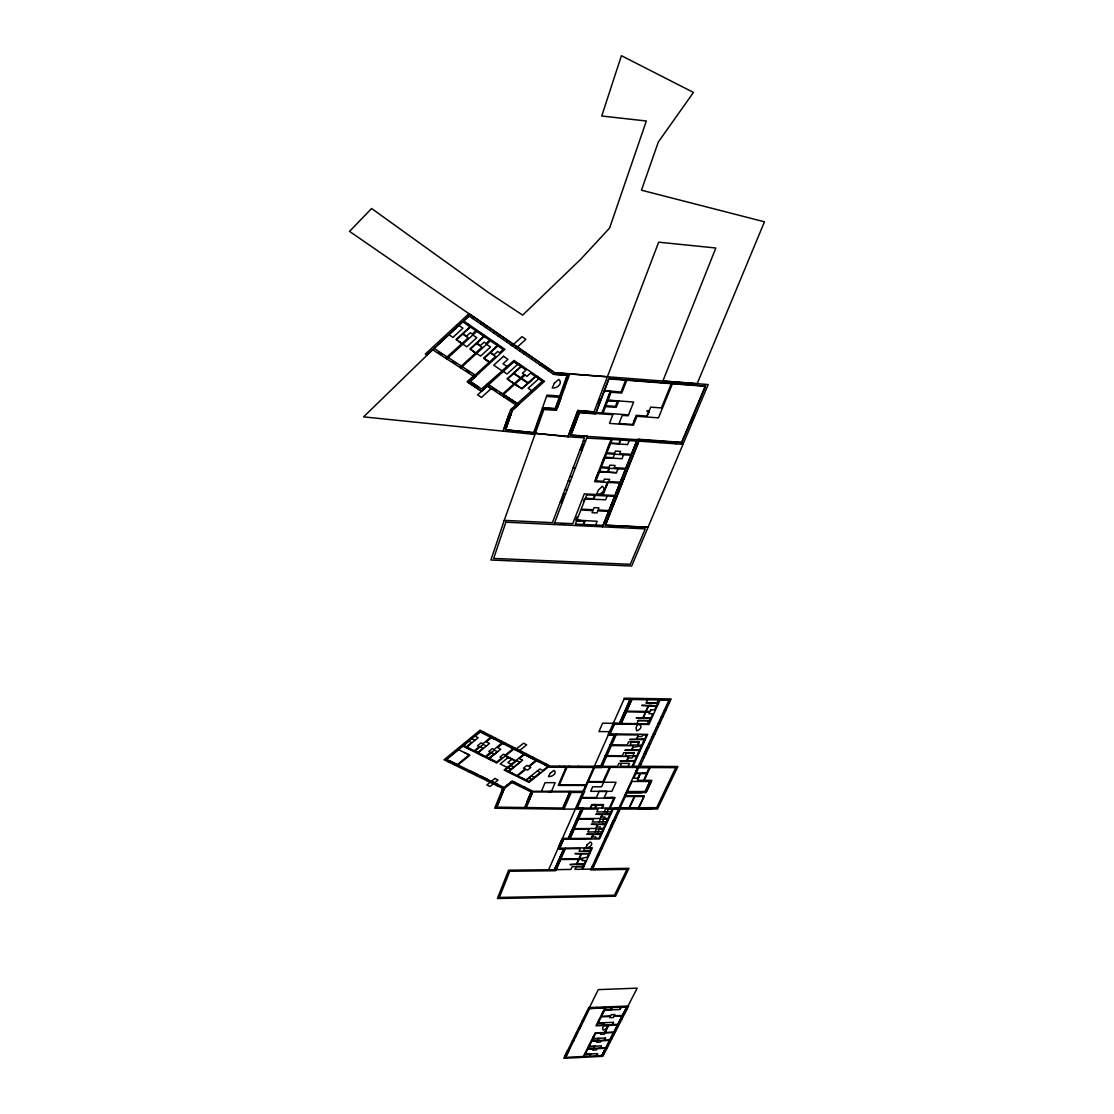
<?xml version="1.0" encoding="UTF-8"?>
<svg xmlns="http://www.w3.org/2000/svg" width="1114" height="1114" viewBox="0 0 1114 1114"><rect width="100%" height="100%" fill="white"/><g stroke="black" fill="none" stroke-linecap="round" stroke-linejoin="round"><path stroke-width="1.5" d="M504.238 520.363L490.912 560.008L631.694 566.037L708.198 384.539L554.507 372.675L349.531 231.392L371.603 208.499L489.492 293.288L522.703 315.109L580.923 259.075L609.609 228.022L646.343 120.994L601.727 116.009L621.417 55.7L693.465 92.434L658.332 142.007L641.469 190.202L764.469 221.811L697.155 383.689L662.886 380.988L715.829 248.004L658.666 242.184L594.013 411.902L577.874 410.551L568.029 436.758L535.347 433.36M567.249 375.334L553.421 374.22L468.994 315.944L432.636 349.754L363.596 416.873L503.082 431.16L510.616 409.646L515.879 404.925L487.264 385.959L481.443 391.223L467.295 381.865L474.94 374.875M468.994 316.084L463.675 320.999L504.921 349.309L470.219 381.42L481.485 389.009L514.014 360.435L544.537 381.322L512.356 410.203L505.464 429.823L533.662 432.761L547.002 395.108L559.646 396.013M607.381 376.783L568.794 373.886L555.454 409.367L543.061 408.462L534.093 433.235L568.112 436.396M577.874 410.551L594.013 411.902M568.043 436.577L577.943 410.37M553.964 524.499L587.426 436.173L570.981 435.059L579.419 412.626L595.544 413.962L608.926 378.899L705.204 386.266L681.573 442.397L637.431 439.167L602.563 526.825M593.706 499.267L595.182 495.354L614.636 496.371L608.968 510.546L598.121 510.003L598.956 507.887L594.054 507.636L593.233 509.752L581.174 509.14L585.156 498.891L605.654 499.796L607.172 495.967M607.868 400.483L612.714 400.65M618.716 400.943L616.223 407.348L605.501 406.624L603.022 413.057L628.561 414.868L633.643 402.029L607.993 400.149L611.029 392.253L621.779 393.061L626.917 379.874L671.45 383.341L661.424 407.919L650.687 407.125L649.044 411.177L646.788 411.01L648.863 411.637L647.067 416.093L636.233 415.313L632.613 424.462L619.064 423.487L622.266 415.383L628.199 415.801L628.561 414.868M599.722 471.278L601.087 467.796L609.01 468.27L607.645 471.751L599.611 471.584L603.44 471.626M605.153 457.603L608.926 457.826M583.68 524.485L585.198 520.614M616.223 438.86L619.941 439.278M583.165 524.443L584.474 521.115L576.676 520.725M612.979 458.16L614.538 454.206M619.092 444.026L620.679 440.016L636.735 441.047L631.429 454.331L619.802 453.621L620.679 451.407L615.415 451.073L614.538 453.287L606.921 452.827L610.569 443.483L627.6 444.57L629.187 440.559M607.826 482.39L606.127 486.136L607.617 482.39L619.983 483.1L614.97 495.507L603.064 494.867L607.966 482.418M595.642 525.042L603.036 525.404L608.634 511.396L597.8 510.839L596.979 512.927L592.077 512.705L592.899 510.602L580.84 509.989L575.381 524.067L595.642 525.042L597.132 521.296L576.899 520.141M616.432 472.712L608.007 472.211L609.553 468.298L625.455 469.231L620.261 482.223L608.759 481.568L609.609 479.41L604.401 479.117L603.551 481.276L595.99 480.844L599.555 471.723L616.432 472.698L617.978 468.799M623.562 454.763L621.988 458.717L605.027 457.673L601.435 466.905L609.01 467.365L609.873 465.165L615.123 465.485L614.26 467.671L625.817 468.353L631.067 455.222L606.573 453.704L605.208 457.241L613.16 457.715M596.477 494.7L598.315 490.174L602.145 486.428M570.145 791.302L562.835 808.054L496.788 807.135L504.628 787.807L446.561 759.358L480.05 731.926L549.369 767.24L601.671 767.49L616.543 733.973M496.788 807.135L504.322 788.559L511.939 782.474M654.67 442.3L655.408 440.476M524.527 807.887L531.072 791.929L510.894 781.958M639.394 439.306L638.642 441.13L682.966 444.361M659.989 442.69L660.741 440.879M675.892 443.845L676.644 442.035M541.446 791.288L545.066 782.669L555.162 782.669L551.486 791.288M559.228 767.281L559.729 766.112M563.921 767.309L564.422 766.14M566.929 767.323L559.423 784.743L585.964 784.799L593.665 767.449M568.613 767.337L569.115 766.167M566.065 767.323L558.211 785.412L585.672 785.454L583.054 791.316M614.12 723.306L613.786 724.058L648.905 724.462L660.017 700.01L669.027 699.996L618.924 807.97L610.249 808.012L615.053 797.485L604.22 797.499L606.977 791.4L599.151 791.386L596.366 797.527L581.94 797.554M577.957 767.379L578.458 766.209M562.849 808.068L569.867 791.957L532.715 791.929L526.17 807.929L532.896 808.11M580.45 785.022L583.625 785.161M575.311 809.154L562.403 838.508L591.2 838.369L592.968 834.483L586.786 834.233L600.892 834.08L597.703 834.219M623.979 699.327L608.16 734.683L638.336 734.962L636.4 739.223L629.702 739.501L644.365 739.599L646.399 735.031L642.653 734.962L641.942 736.521L638.113 736.493L636.874 739.223L644.463 739.292M590.977 869.115L582.622 869.24L592.397 847.81L559.59 848.2L563.517 839.274L599.569 838.898L613.215 808.973L618.66 808.945M548.603 869.756L557.836 848.882L563.74 848.771L554.521 869.686L558.504 860.788L559.994 860.774L556.095 869.658L508.583 870.201L497.387 898.511L615.527 896.213L628.964 868.307L592.606 868.878L620.164 809.084L657.552 808.973L677.897 766.516L640.118 766.293L671.171 698.938L624.327 698.186L623.826 699.313L668.957 700.149M569.95 838.591L574.044 829.276M559.576 848.2L563.517 839.274M582.385 797.721L585.532 797.847M589.738 781.931L593.024 781.805M583.987 791.302L594.57 767.449L609.414 767.337L602.966 781.61L588.303 781.568M554.521 869.686L563.781 848.771M560.829 858.95L578.904 858.699L581.104 853.825L574.963 853.603L588.958 853.421L589.974 851.18L583.263 851.333L584.488 848.548L591.061 848.45L589.974 851.18L579.099 851.305L580.324 848.562L557.724 848.84L562.194 838.661L568.335 838.605L581.216 809.126L575.172 809.154L582.594 792.444L571.273 792.444L563.962 809.182L494.7 808.221L502.693 788.475L444.04 759.776L480.078 730.227L550.316 766.07L600.557 766.307L614.538 734.739M638.447 766.404L632.961 766.418L647.638 734.363L610.166 733.889L614.482 724.072L610.43 731.675L598.942 731.564L602.59 723.181L619.495 723.432L630.092 699.425L619.495 723.432L613.271 723.362M565.634 848.13L555.621 870.73L509.752 871.245L499.378 897.438L614.51 895.224L626.931 869.38L590.573 869.95L619.106 807.97L656.522 807.859M569.644 839.204L583.485 807.984L577.289 808.026L584.711 791.302L532.993 791.288L512.134 780.956L503.974 787.487M620.846 724.142L631.805 699.564L626.653 711.164L645.716 711.428L648.251 705.83L641.761 705.385L656.689 705.635L657.887 703.031L646.259 702.781L647.582 699.815M621.473 763.341L620.136 766.307L632.056 766.418L636.581 756.503L632.877 756.476L632.167 757.98L628.38 757.924L627.154 760.639L634.674 760.681M581.647 853.603L579.336 858.699L587.217 857.237L588.819 853.728L581.55 853.825M577.052 864.241L580.143 864.186M643.238 717.931L645.869 712.125L649.671 712.18L648.961 713.74L652.832 713.782L651.008 717.792L643.307 717.792M610.221 797.582L613.396 797.568M599.165 821.909L600.446 819.096L607.979 819.055L606.684 821.867L592.286 822.021L593.609 819.11L576.899 819.25M595.085 831.88L596.352 829.081L603.398 829.025L601.337 833.843L602.382 831.559M597.967 831.907L599.262 829.067M602.493 821.951L603.802 819.069M628.018 766.404L629.466 763.369L618.966 763.327L617.588 766.362L600.557 766.307M632.933 755.738L634.242 752.744L626.597 752.702L625.233 755.71L636.888 755.835L641.469 745.823L633.212 747.271L631.986 749.987L639.547 750.028M658.277 699.982L656.856 703.115L646.162 702.948M602.173 824.416L605.375 824.263L591.269 824.276L597.48 824.541L595.698 828.468L572.735 828.663M606.81 814.264L609.957 814.237M631.415 760.751L634.632 760.765M636.275 750.112L639.436 750.265M641.177 739.362L644.407 739.39M603.203 829.025L598.956 838.299L595.336 838.327L595.976 836.948L592.286 836.99L593.414 834.483L600.78 834.316M607.757 819.055L603.482 828.412L599.847 828.44L600.488 827.034L596.784 827.061L597.926 824.541L605.32 824.388M606.782 821.937L605.724 824.249L606.963 821.937M611.405 811.827L610.333 814.167L611.586 811.827L604.192 811.855L605.487 809.015L612.589 808.987L611.28 811.827M644.365 739.599L641.775 745.141L637.709 745.113L639.13 742.021L628.602 741.938L627.21 745.043L610.04 744.918M628.491 791.525L627.976 792.653L641.26 792.653L641.789 791.539L645.243 791.497L649.852 781.485L632.028 781.429L627.349 791.525L641.789 791.539M637.292 792.124L640.383 792.249M650.228 767.518L644.184 780.329L651.829 780.343L646.023 792.639L627.126 792.653L625.636 795.856L644.435 795.856L638.252 809.056L651.606 808.987L652.219 807.678L638.865 807.747L656.661 807.706L675.752 767.657L610.472 767.337L601.588 786.776L592.676 786.79L590.657 791.33L611.892 791.33L616.042 782.279L603.621 782.251M589.417 1007.627L598.274 989.636L637.18 988.146L628.018 1006.026M589.696 1008.504L565.606 1057.367L601.908 1055.543L605.64 1048.26L597.16 1048.678L596.547 1049.903L592.704 1050.084L593.33 1048.873L587.774 1049.151L585.17 1054.234L597.564 1053.635L596.45 1055.821L601.908 1055.543L626.778 1006.959L621.18 1007.167L619.997 1009.479L604.554 1010.231L601.49 1016.344L610.583 1015.954L611.224 1014.687L614.9 1014.534L614.274 1015.787L622.447 1015.439L626.778 1006.959L589.696 1008.504L604.972 1007.836L595.976 1025.813L608.258 1025.27L604.944 1032.372L605.877 1030.534M596.338 1008.226L596.784 1007.321M601.045 1007.724L603.858 1007.599M583.388 1056.476L595.141 1032.929L604.582 1032.511M598.9 1038.304L597.786 1040.546L591.924 1040.81L592.913 1038.833L598.775 1038.554L597.786 1040.532L609.901 1039.933L613.689 1032.553L605.139 1032.943L604.512 1034.182L600.655 1034.363L601.268 1033.124L595.684 1033.388L593.066 1038.582L605.515 1037.997L604.387 1040.211L605.515 1037.997M604.387 1007.891L604.832 1006.986M605.724 1007.836L604.693 1009.869L610.653 1009.618L611.67 1007.585M598.705 1023.181L601.504 1023.056M605.334 1009.938L608.147 1009.827M583.82 1056.462L584.794 1054.512L590.629 1054.22L589.64 1056.169L590.754 1053.955M586.145 1051.713L585.24 1053.524M589.111 1045.893L589.863 1044.096M585.755 1054.415L588.498 1054.276M604.526 1022.68L603.161 1025.395L612.087 1025.033L613.452 1022.346L598.204 1022.917L601.254 1016.845L610.319 1016.455L609.678 1017.709L613.368 1017.555L614.009 1016.288L622.183 1015.94L617.838 1024.323L612.31 1024.588L613.452 1022.346M610.89 1009.925L612.073 1007.571M593.818 1048.371L594.96 1046.171M600.404 1048.051L601.518 1045.851L589.125 1046.45L591.715 1041.298L597.285 1041.033L596.658 1042.258L600.516 1042.077L601.128 1040.852L609.65 1040.434L605.891 1047.773L587.983 1048.664L588.958 1046.7L594.806 1046.422M596.45 1055.821L597.564 1053.635M619.997 1009.479L621.166 1007.195M446.811 358.917L476.708 331.373L483.768 336.219L469.941 348.919L475.608 353.027L459.901 367.383M460.792 367.968L490.452 340.8L503.194 349.531L499.629 352.776L497.721 351.481L494.101 354.781L490.661 352.442L497.861 345.883M499.601 394.133L501.008 392.838M472.475 318.493L474.035 317.044M470.289 326.973L467.198 329.828M456.545 339.798L462.7 334.116L468.172 337.834L461.85 343.655L456.072 339.547L469.941 326.736L462.783 321.821L434.07 348.404L476.388 375.808L470.219 381.42M470.373 327.029L463.146 333.699L466.669 336.094L470.303 332.738L472.252 334.075L475.845 330.774L470.108 326.848M480.942 324.327L482.501 322.893M445.906 358.346L447.355 357.009M485.481 327.46L487.027 326.026M484.075 336.428L480.983 339.255M484.2 336.512L476.987 343.126L480.468 345.493L484.103 342.165L486.024 343.488L489.603 340.216L483.908 336.303M493.85 333.239L495.396 331.819M498.334 336.331L499.88 334.91M466.139 370.67L469.133 372.939M497.429 345.591L483.629 358.179L489.227 362.231L484.103 358.429L490.23 352.832L495.577 356.466L475.163 375.028M497.568 345.674L494.658 348.585M506.605 342.04L508.151 340.633M469.203 383.132L470.721 381.754L478.742 387.073L477.224 388.438M511.034 345.089L512.579 343.697M511.967 345.758L521.993 336.651L525.836 339.338L515.838 348.417M519.208 350.743L520.753 349.35M488.698 384.664L513.972 361.799L520.795 366.464L507.093 378.83L514.014 383.759M488.907 384.803L477.6 394.871L481.457 397.406L491.218 388.591L487.361 386.029M523.594 353.765L525.14 352.372M531.684 359.349L533.216 357.956M447.132 356.87L461.809 343.697M502.679 393.938L520.294 378.106L513.638 373.58L507.552 379.066L514.083 383.689M503.737 396.876L505.088 395.651L517.007 403.588L515.685 404.786M540.123 365.169L541.655 363.791M538.814 378.704L528.133 388.257L531.726 390.694M548.088 370.67L549.62 369.305M542.393 381.155L517.258 403.616L503.431 394.481L514.821 384.246L522.034 388.828L535.709 376.588L542.393 381.155L538.814 378.704M446.561 759.344L462.783 746.074L496.705 763.034L505.199 756.058L515.295 761.029L504.127 770.025L528.983 782.404L548.659 766.738L549.369 767.24M490.703 737.343L482.835 743.762L481.067 742.871L477.516 745.767L479.285 746.659L474.188 750.822L463.508 745.475L468.855 741.102L471.709 742.537L466.362 746.909M480.05 731.926L474.94 736.103L478.157 737.733L466.306 747.41L471.612 749.875L466.446 747.299M447.981 761.711L449.248 760.681L456.392 764.176L455.125 765.207M482.71 733.277L483.991 732.232M466.474 746.951L469.022 744.876M464.315 752.451L469.481 755.014M489.812 736.897L491.093 735.853M457.269 764.608L469.133 754.93M457.993 764.956L469.857 755.292L458.453 749.625M501.954 743.094L494.101 749.457L492.346 748.58L488.809 751.449L490.564 752.326L485.467 756.462L474.898 751.17L483.114 744.472L486.372 746.101M491.399 737.719L486.317 741.868L489.492 743.484L477.669 753.092L482.919 755.543L477.809 752.98M493.335 738.707L494.63 737.649M500.367 742.286L501.648 741.242M502.665 743.442L497.568 747.578L500.715 749.165L489.325 758.397M469.286 772.127L470.54 771.111L477.544 774.55L476.291 775.553M503.876 744.055L505.143 743.024M510.839 747.605L512.12 746.575M513.094 748.761L505.255 755.097L503.528 754.22L499.991 757.074L501.732 757.952L496.635 762.06L489.088 758.258L491.622 756.211M513.791 749.123L505.645 755.696L515.657 760.737L523.775 754.206M479.786 777.266L481.039 776.249L487.988 779.661L486.734 780.663M514.306 749.374L515.573 748.343M505.533 755.779L510.407 758.439M515.253 749.861L523.496 743.205L526.671 744.834L518.428 751.477M521.199 752.897L522.48 751.866M536.572 760.723L529.192 766.669L530.849 767.49L527.535 770.164L525.878 769.342L517.676 775.845L526.17 780.065M524.638 754.638L525.905 753.621M511.173 769.314L508.666 771.334L519.973 762.213L516.882 760.653L508.068 767.755L511.034 769.245M497.081 785.718L498.32 784.729L491.441 781.36M531.475 758.119L532.743 757.102M538.271 761.586L539.538 760.57M513.54 783.267L514.779 782.265M525.989 779.995L539.775 768.98L542.81 770.526L547.879 766.488M545.024 765.026L546.292 764.009M523.691 788.28L524.931 787.292M604.22 1053.663L602.841 1053.733L605.32 1048.873L606.698 1048.817M609.08 1041.548L610.458 1041.479M606.573 1046.436L607.952 1046.38M576.022 1033.444L577.428 1033.374M614.12 1031.689L615.513 1031.62M574.796 1035.936L576.203 1035.867M614.246 1034.098L612.867 1034.154L610.333 1039.097L611.711 1039.028M572.359 1040.894L573.752 1040.824M579.726 1025.924L581.132 1025.869M617.922 1024.226L619.342 1024.156M578.486 1028.445L579.893 1028.375M616.669 1026.718L618.061 1026.648M623.088 1014.172L624.481 1014.116M582.204 1020.884L583.611 1020.828M620.484 1019.213L621.904 1019.157M625.678 1009.117L627.071 1009.061M592.147 866.581L593.678 866.553M556.081 869.658L570.925 869.435L572.15 866.734L582.97 866.567L584.126 864.311L570.048 864.561L576.425 864.158L578.626 859.312L560.565 859.562M589.473 853.421L590.323 851.166M597.661 854.549L599.221 854.522M559.729 857.919L561.303 857.891M594.904 860.579L596.45 860.551M601.866 845.429L603.426 845.415M600.46 848.478L602.02 848.464M606.1 836.238L607.659 836.224M604.693 839.302L606.239 839.288M610.012 814.125L595.809 814.237L602.033 814.515L600.237 818.47L577.177 818.623M611.934 826.95L610.375 826.964L613.243 820.726L614.803 820.712M608.94 830.055L610.514 830.041M602.131 831.824L587.788 832.005L589.097 829.108L572.415 829.289L568.321 838.605L581.383 809.126L598.148 809.015L596.826 811.953L607.074 811.897L608.397 809.001L612.366 808.973L608.049 818.428L604.401 818.442L605.041 817.035L601.323 817.049L602.479 814.501L609.859 814.459M614.677 817.592L616.251 817.592M614.468 734.906L608.286 734.934L594.347 766.293L600.557 766.293M617.56 811.312L619.147 811.298M563.976 809.126L575.2 809.084M495.646 805.868L497.304 805.868M502.261 789.534L503.932 789.534M581.675 798.139L613.856 798.125L609.302 808.012L602.159 808.04L603.663 804.642L591.715 804.656L590.169 808.054L577.289 808.026M645.939 775.831L645.006 778.24M639.589 763.967L641.191 763.981M645.758 754.053L644.143 754.039L647.22 747.369L648.835 747.383M605.278 755.668L622.378 755.752L623.756 752.688L634.242 752.744M604.972 756.336L628.588 756.462L626.681 760.639L620.038 760.946L634.52 761.001M642.625 757.367L644.226 757.367M638.211 720.605L649.685 720.674L650.827 718.126L636.122 717.945L642.889 717.681L645.396 712.125L626.333 711.846L621.166 723.487L636.86 723.627M609.748 745.558L633.448 745.726L631.527 749.987L624.843 750.279L639.352 750.432M588.025 782.223L603.718 782.32M651.871 737.287L653.486 737.301M648.766 744.027L650.381 744.027M624.105 713.057L625.776 713.071M653.417 733.903L655.046 733.917M658.109 723.696L659.753 723.724M656.536 727.108L658.179 727.136M664.445 709.938L666.088 709.966M661.27 716.845L662.914 716.859M667.648 703.004L669.291 703.031M658.43 703.045L657.246 705.622M625.608 709.757L627.252 709.771M619.509 723.432L621.139 723.487M604.442 521.867L606.67 521.979M554.605 522.814L572.763 523.691L584.293 493.864L602.521 494.839L607.436 482.39L594.584 481.666L611.126 439.403L586.702 438.108M607.784 513.498L610.012 513.61M576.801 520.377L580.505 520.558L576.746 520.544M560.091 502.414L562.292 502.525M611.154 505.06L613.368 505.171M563.336 493.836L565.536 493.948M584.404 498.807L583.402 501.968M564.965 489.519L567.165 489.645M618.451 492.43L616.279 492.304L619.732 483.741L621.863 483.852M563.183 496.12L561.595 500.854M569.881 476.5L572.109 476.625M621.389 479.424L623.534 479.535M568.251 480.858L570.452 480.983M614.552 496.579L616.738 496.705M626.583 466.39L628.756 466.515M573.209 467.727L575.423 467.866M624.857 470.749L626.987 470.874M579.907 450.014L582.135 450.153M631.861 453.231L634.033 453.356M630.078 457.631L632.251 457.757M542.546 407.849L555.176 408.657L567.151 375.293L553.366 374.304M583.29 441.06L585.518 441.2M635.412 444.375L637.556 444.514M567.987 436.758L584.502 437.858L552.433 522.675L504.238 520.363L543.869 409.52L556.485 410.314L569.7 373.9L554.507 372.675L469.008 313.577L425.283 354.113L426.829 355.129L432.636 349.754L473.52 376.198L467.351 381.796L481.443 391.223M573.515 425.172L575.172 420.117M570.424 430.241L572.735 430.394L579.517 412.333L577.205 412.18M542.462 407.821L556.178 408.768L557.39 407.808L560.774 398.492L559.938 398.436L560.3 397.406L546.528 396.417M562.737 387.491L564.714 387.644M599.973 399.007L598.26 404.117M566.079 378.259L568.07 378.412M604.289 390.791L610.277 391.237M533.606 432.636L505.589 429.767L512.356 410.203L518.664 404.549L487.403 383.815M503.082 431.16L534.957 434.46M511.312 764.246L507.845 762.547L511.925 759.261L508.29 757.423L500.2 763.953L507.274 767.49M507.33 784.799L508.388 785.328M463.494 745.475L466.794 747.118M474.898 751.17L478.157 752.799M528.677 778.073L531.517 779.466M534.302 777.294L531.615 775.943L526.323 780.162L529.025 781.499L540.332 772.448L537.366 770.958M480.371 750.571L477.836 752.632L483.058 748.246L480.231 746.826M471.737 738.721L475.024 740.378M448.886 334.687L452.925 337.417L462.923 328.17L458.898 325.427M462.853 344.129L466.836 346.816L476.792 337.653L472.823 334.938M476.639 353.444L480.566 356.104L490.508 347.025L486.581 344.337M503.291 371.463L507.051 373.998L517.718 364.362L513.972 361.799M513.777 372.953L516.826 370.21M528.593 383.035L531.629 380.32M602.298 486.289A6.016 4.205 -20.9 0 1 603.134 491.413A6.016 4.205 -20.9 0 1 596.533 494.56M505.867 522.201L493.669 558.42L630.315 564.311L645.243 528.858L505.867 522.201M508.179 418.391L506.41 423.473L508.179 418.391M510.964 414.324L506.216 427.971L504.238 427.832L509.014 414.185L510.964 414.324M566.177 380.208L564.269 385.416L566.177 380.208M579.21 412.305L570.493 435.309L681.796 442.62L705.635 386.015L672.564 383.439L658.499 417.834L636.957 416.302L633.448 425.116L609.469 423.404L612.867 414.7L579.21 412.305M608.954 378.468L596.032 412.556L601.922 412.988L610.347 391.042L604.359 390.596L621.013 392.044L625.776 379.777L608.954 378.468M596.812 412.932L601.574 413.266L596.812 412.932M583.026 443.525L581.146 448.455L583.026 443.525M561.08 524.012L564.798 524.193L561.08 524.012M609.637 394.064L607.673 399.174L609.637 394.064M607.812 400.622L605.849 405.705L615.443 406.401L617.421 401.319L607.812 400.622M599.666 437.802L603.482 438.053L599.666 437.802M577.344 516.993L576.133 520.099L577.344 516.993M586.716 494.867L585.393 498.278L593.247 498.696L594.584 495.284L586.716 494.867M585.755 498.599L589.473 498.793L585.755 498.599M598.747 471.821L596.282 478.129L598.747 471.821M604.289 457.701L601.811 464.092L604.289 457.701M609.887 443.442L607.367 449.903L609.887 443.442M612.129 439.459L610.737 443.038L619.022 443.553L620.428 440.002L612.129 439.459M635.189 418.808L633.755 422.429L635.189 418.808M631.541 440.03L635.314 440.281L631.541 440.03M638.893 441.144L605.375 525.223L648.014 527.27L605.375 525.223L638.893 441.144M648.78 412.083L647.137 415.606L648.78 412.083M645.368 440.838L649.128 441.088L645.368 440.838M682.771 383.202L686.795 383.508L682.771 383.202M667.356 442.425L671.074 442.662L667.356 442.425M528.802 799.337L527.799 801.732L528.802 799.337M530.793 792.82L526.713 802.567L528.245 802.567L532.339 792.82L530.793 792.82M694.565 414.464L691.613 421.468L694.565 414.464M548.213 791.65L551.472 791.636L548.213 791.65M565.954 768.549L564.895 770.999L565.954 768.549M561.804 839.747L559.103 845.916L560.579 845.902L563.308 839.733L561.804 839.747M585.755 786.47L584.697 788.879L585.755 786.47M580.046 800.019L579.002 802.4L580.046 800.019M556.708 866.817L555.719 869.045L556.708 866.817M628.505 705.065L627.363 707.655L628.505 705.065M564.533 849.634L563.531 851.904L564.533 849.634M573.348 829.749L572.331 832.061L573.348 829.749M577.72 819.89L576.69 822.216L577.72 819.89M582.232 809.711L581.188 812.064L582.232 809.711M602.744 763.424L601.657 765.889L602.744 763.424M607.59 752.493L606.489 754.972L607.59 752.493M612.366 741.715L611.266 744.222L612.366 741.715M622.072 719.825L620.944 722.387L622.072 719.825M631.401 741.98L630.051 745.015L637.793 745.043L639.158 742.021L631.401 741.98M593.08 804.726L596.269 804.712L592.216 804.628L590.657 808.096L594.792 808.068L596.338 804.656L593.08 804.726M600.056 804.712L603.175 804.823L596.617 804.935L595.196 808.068L601.699 808.04L603.231 804.698L600.056 804.712M638.378 720.466L636.748 724.086L647.248 724.211L648.905 720.591L638.378 720.466M637.584 724.309L636.038 727.734L636.679 730.826A5.097 3.147 -19.5 0 0 640.926 727.01A5.097 3.147 -19.5 0 0 637.584 724.309M576.23 866.595L574.977 869.366L581.745 869.254L583.012 866.469L576.23 866.595M579.071 859.298L576.871 864.158L584.112 864.046L585.699 860.565L582.051 860.607L582.664 859.256L579.071 859.298M648.821 705.594L652.122 705.635L648.821 705.594M587.078 844.788L585.686 847.851A4.818 2.813 -17.9 0 0 591.116 845.429A4.818 2.813 -17.9 0 0 590.267 842.017L587.078 844.788M650.701 709.924L649.991 711.484L646.134 711.428L648.71 705.83L656.411 705.956L654.6 709.91L650.701 709.924M584.321 864.575L583.318 866.789L584.321 864.575M651.175 718.14L650.019 720.688L651.175 718.14M634.869 761.015L633.755 763.452L634.869 761.015M639.673 750.516L638.545 752.98L639.673 750.516M644.714 739.599L643.572 742.091L644.714 739.599M614.246 808.569L617.407 808.555L614.246 808.569M633.462 766.641L636.665 766.655L633.462 766.641M625.344 796.496L620.066 807.956L628.992 807.915L634.284 796.496L625.344 796.496M554.382 383.258L552.224 387.937A6.113 4.526 -21.1 0 0 559.284 385.082A6.113 4.526 -21.1 0 0 558.741 379.373L554.382 383.258M637.124 769.259L636.01 771.682L637.124 769.259M626.291 793.126L625.205 795.493L626.291 793.126M635.955 773.52L633.769 778.226L637.904 778.24L640.104 773.534L635.955 773.52M639.227 775.65L638.113 778.059L639.227 775.65M630.956 795.953L634.103 795.939L630.956 795.953M642.931 773.325L646.106 773.325L642.931 773.325M638.768 767.462L636.108 773.2L646.607 773.241L649.281 767.49L638.768 767.462M640.55 773.548L637.403 780.315L643.739 780.329L646.914 773.562L640.55 773.548M629.521 807.72L638.433 807.873L643.822 796.482L634.799 796.496L629.521 807.72M635.495 795.953L638.642 795.939L635.495 795.953M649.448 782.446L645.354 791.246L646.677 791.246L650.771 782.446L649.448 782.446M650.005 782.85L648.891 785.231L650.005 782.85M588.707 1007.655L563.781 1058.3L602.855 1056.323L628.644 1006.012L588.707 1007.655M567.513 1050.739L565.104 1055.626L566.483 1055.557L568.892 1050.669L567.513 1050.739M599.137 1020.146L598.204 1022.011L599.137 1020.146M603.482 1011.345L602.549 1013.225L603.482 1011.345M597.995 1023.279L596.979 1025.284L602.897 1025.019L603.899 1023.014L597.995 1023.279M593.929 1036.034L593.01 1037.872L593.929 1036.034M603.899 1025.465L602.632 1027.999L603.217 1030.158A5.18 2.701 -17.4 0 0 607.255 1027.136A5.208 2.715 -17.4 0 0 603.899 1025.479M608.578 1025.534L605.069 1032.469L613.939 1032.051L617.643 1024.838L608.578 1025.534M550.246 773.297L548.464 776.597A5.055 3.091 -17.6 0 0 554.299 774.3A5.055 3.091 -17.6 0 0 553.839 770.428L550.246 773.297M466.975 323.687L470.205 325.901L466.975 323.687M438.317 352.33L441.548 354.489L438.317 352.33M458.94 341.483L460.555 342.569L458.94 341.483M481.123 333.546L484.298 335.732L481.123 333.546M452.423 361.465L455.626 363.596L452.423 361.465M476.555 343.53L470.414 349.169L475.65 352.985L481.958 347.206L476.555 343.53M472.768 350.826L474.369 351.913L472.768 350.826M494.853 342.847L498 345.006L494.853 342.847M524.234 374.513L520.739 377.716L514.069 373.19L521.213 366.743L526.017 370.029L522.41 373.274L524.234 374.513M486.442 360.073L488.016 361.131L486.442 360.073M503.528 356.299L493.711 365.197L502.33 371.018L507.218 366.59L502.999 363.805L507.956 359.321L503.528 356.299M518.344 363.805L521.408 365.907L518.344 363.805M521.129 378.663L515.03 384.177L521.714 388.549L527.744 383.146L521.129 378.663M492.917 388.549L495.995 390.61L492.917 388.549M511.284 381.642L512.816 382.687L511.284 381.642M525.084 375.098L521.561 378.273L528.175 382.756L535.305 376.379L530.543 373.12L526.95 376.351L525.084 375.098M516.367 385.068L517.899 386.112L516.367 385.068M543.646 366.214L546.668 368.302L543.646 366.214M509.112 399.285L512.148 401.305L509.112 399.285M536.363 376.031L539.385 378.106L536.363 376.031M522.466 760.221L508.764 771.403L517.007 775.511L525.154 768.98L523.455 768.131L526.783 765.457L528.482 766.307L535.904 760.375L524.429 754.54L519.333 758.634L522.466 760.221M494.379 750.154L486.177 756.81L488.976 758.216L494.296 753.899L491.497 752.493L486.205 756.782L489.408 758.425L497.596 751.769L494.379 750.154M489.06 758.606L494.115 761.141L489.06 758.606M513.791 766.864L508.416 771.222L505.491 769.816L510.825 765.527L513.791 766.864M494.908 778.449L486.832 784.952L490.007 786.498L498.083 780.009L494.908 778.449M508.499 771.612L513.47 774.077L508.499 771.612M520.698 777.683L525.613 780.134L520.698 777.683M514.724 782.919L519.639 785.356L514.724 782.919"/></g></svg>
